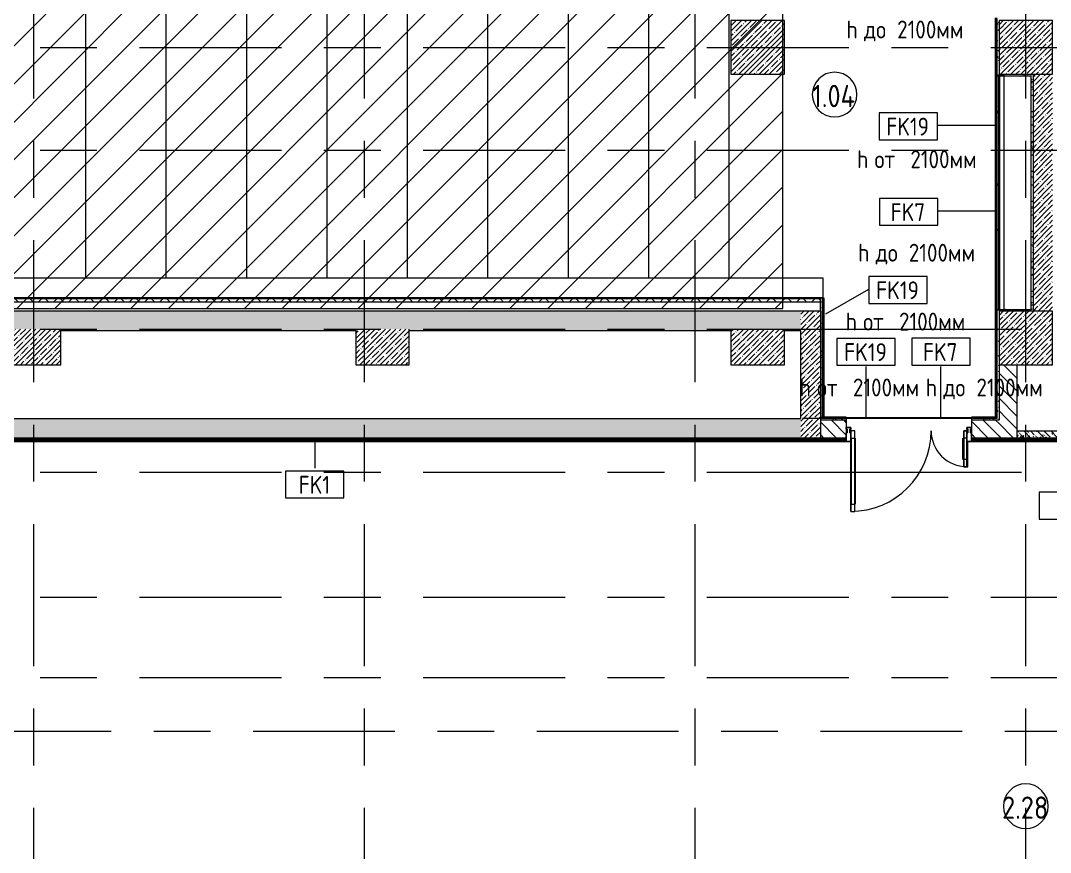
# Model space of a CAD drawing. Header units: millimetres. Extents: x -3245 to 186632, y -8553 to 29000.
# Drawn here: x 22060 to 33585, y 9145 to 18450 of the extents above; entities that cross this region are included whole.
import ezdxf

# ---------------------------------------------------------------- set-up
doc = ezdxf.new("R2010")
doc.units = ezdxf.units.MM
doc.linetypes.add('Осевая', pattern=[3175, 635, -476.25, 1587.5, -476.25])
for name, color, linetype, lineweight in [('A-AREA-IDEN', 7, 'Continuous', 9), ('A-DETL', 7, 'Continuous', 9), ('A-DETL-GENF', 7, 'Continuous', 9), ('A-DOOR', 7, 'Continuous', 9), ('A-DOOR-1', 7, 'Continuous', 13), ('A-GLAZ-CWMG', 7, 'Continuous', 9), ('A-GLAZ-CWMG-1', 7, 'Continuous', 25), ('A-WALL', 7, 'Continuous', 9), ('A-WALL-IDEN', 7, 'Continuous', 9), ('G-ANNO-TEXT', 7, 'Continuous', 9), ('I-WALL', 7, 'Continuous', 9), ('S-COLS', 7, 'Continuous', 9), ('S-STRS', 7, 'Continuous', 13), ('Оси', 7, 'Continuous', 9), ('Оси-2', 7, 'Осевая', 9)]:
    doc.layers.add(name, color=color, linetype=linetype, lineweight=lineweight)
for name, color, linetype, lineweight, true_color in [('A-DETL-GENF-2', 7, 'Continuous', 9, 0xc0c0c0), ('A-WALL-1', 7, 'Continuous', 9, 0xc0c0c0), ('I-WALL-10', 7, 'Continuous', 80, 0xff80c0), ('I-WALL-12', 7, 'Continuous', 35, 0xff8000), ('I-WALL-2', 7, 'Continuous', 9, 0xff8000), ('I-WALL-5', 7, 'Continuous', 9, 0xc0c0c0)]:
    doc.layers.add(name, color=color, linetype=linetype, lineweight=lineweight, true_color=true_color)
doc.styles.add('GOST Common', font='GOST_Common.ttf', dxfattribs={"width": 0.9, "height": 200})
doc.styles.add('GOST Common_1', font='GOST_Common.ttf', dxfattribs={"width": 0.9, "height": 250})
pattern_1 = [(45, (0, 0), (-57.02463, 57.02463), []), (45, (57.025, 0), (-57.02463, 57.02463), [100.806, -20.161, 3.353, -16.808])]
pattern_2 = [(135, (0, 0), (-70.71068, -70.71068), [])]
pattern_3 = [(0, (0, 0), (121.92, 30.48), [10.058, -81.382, 10.058, -81.382, -487.68]), (0, (0, 0), (121.92, 30.48), [-182.88, 10.058, -172.822, 10.058, -81.382, -213.36]), (0, (0, 0), (121.92, 30.48), [-457.2, 10.058, -50.902, 10.058, -142.342]), (120, (45.72, 15.24), (-87.356454, 90.345817), [10.058, -81.382, 10.058, -81.382, -487.68]), (120, (45.72, 15.24), (-87.356454, 90.345817), [-182.88, 10.058, -172.822, 10.058, -81.382, -213.36]), (120, (45.72, 15.24), (-87.356454, 90.345817), [-457.2, 10.058, -50.902, 10.058, -142.342]), (240, (60.96, 76.2), (-34.563546, -120.825817), [10.058, -81.382, 10.058, -81.382, -487.68]), (240, (60.96, 76.2), (-34.563546, -120.825817), [-182.88, 10.058, -172.822, 10.058, -81.382, -213.36]), (240, (60.96, 76.2), (-34.563546, -120.825817), [-457.2, 10.058, -50.902, 10.058, -142.342])]
pattern_4 = [(0, (0, 0), (406.4, 101.6), [33.528, -271.272, 33.528, -271.272, -1625.6]), (0, (0, 0), (406.4, 101.6), [-609.6, 33.528, -576.072, 33.528, -271.272, -711.2]), (0, (0, 0), (406.4, 101.6), [-1524, 33.528, -169.672, 33.528, -474.472]), (120, (152.4, 50.8), (-291.18818, 301.15272), [33.528, -271.272, 33.528, -271.272, -1625.6]), (120, (152.4, 50.8), (-291.18818, 301.15272), [-609.6, 33.528, -576.072, 33.528, -271.272, -711.2]), (120, (152.4, 50.8), (-291.18818, 301.15272), [-1524, 33.528, -169.672, 33.528, -474.472]), (240, (203.2, 254), (-115.21182, -402.75272), [33.528, -271.272, 33.528, -271.272, -1625.6]), (240, (203.2, 254), (-115.21182, -402.75272), [-609.6, 33.528, -576.072, 33.528, -271.272, -711.2]), (240, (203.2, 254), (-115.21182, -402.75272), [-1524, 33.528, -169.672, 33.528, -474.472])]

# ---------------------------------------------------------------- blocks, each defined once
blk = doc.blocks.new('BSC_Колонна _Прямоугольная - 600х600-V8-План отделки стен 2 этажа в осях 1-12')
at = {"layer": 'S-COLS'}
h = blk.add_hatch(dxfattribs=at)
h.set_pattern_fill('FP_12', color=256, style=0, pattern_type=2)
h.set_pattern_definition([(45, (-26110, -14900), (-57.02463, 57.02463), []), (45, (-26052.975, -14900), (-57.02463, 57.02463), [100.806, -20.161, 3.353, -16.808])])
h.paths.add_polyline_path([(-300, -300), (300, -300), (300, 100), (-300, 100)])
for p, q in [((-300, 100), (-300, -300)), ((300, -300), (300, 100)), ((-300, -300), (300, -300))]:
    blk.add_line(p, q, dxfattribs=at)
blk = doc.blocks.new('BSC_Колонна _Прямоугольная - 600х600-V26-План отделки стен 2 этажа в осях 1-12')
at = {"layer": 'S-COLS'}
h = blk.add_hatch(dxfattribs=at)
h.set_pattern_fill('FP_37', color=256, style=0, pattern_type=2)
h.set_pattern_definition([(45, (-33310, -18150), (-57.02463, 57.02463), []), (45, (-33252.975, -18150), (-57.02463, 57.02463), [100.806, -20.161, 3.353, -16.808])])
h.paths.add_polyline_path([(-300, -300), (300, -300), (300, 300), (-300, 300), (-300, 40)])
for p, q in [((300, 300), (-300, 300)), ((-300, 300), (-300, -300)), ((300, -300), (300, 300)), ((-300, -300), (300, -300))]:
    blk.add_line(p, q, dxfattribs=at)
blk = doc.blocks.new('BSC_Колонна _Прямоугольная - 600х600-V35-План отделки стен 2 этажа в осях 1-12')
at = {"layer": 'S-COLS'}
h = blk.add_hatch(dxfattribs=at)
h.set_pattern_fill('FP_40', color=256, style=0, pattern_type=2)
h.set_pattern_definition([(45, (-33310, -14900), (-57.02463, 57.02463), []), (45, (-33252.975, -14900), (-57.02463, 57.02463), [100.806, -20.161, 3.353, -16.808])])
h.paths.add_polyline_path([(-300, -300), (300, -300), (300, 300), (-300, 300)])
for p, q in [((300, 300), (-300, 300)), ((-300, 300), (-300, -300)), ((300, -300), (300, 300)), ((-300, -300), (300, -300))]:
    blk.add_line(p, q, dxfattribs=at)
blk = doc.blocks.new('BSC_Колонна _Прямоугольная - 600х600-V38-План отделки стен 2 этажа в осях 1-12')
at = {"layer": 'S-COLS'}
h = blk.add_hatch(dxfattribs=at)
h.set_pattern_fill('FP_45', color=256, style=0, pattern_type=2)
h.set_pattern_definition([(45, (-30310, -14900), (-57.02463, 57.02463), []), (45, (-30252.975, -14900), (-57.02463, 57.02463), [100.806, -20.161, 3.353, -16.808])])
h.paths.add_polyline_path([(-300, -300), (300, -300), (300, 100), (-300, 100)])
for p, q in [((-300, 100), (-300, -300)), ((300, -300), (300, 100)), ((-300, -300), (300, -300))]:
    blk.add_line(p, q, dxfattribs=at)
blk = doc.blocks.new('BSC_Колонна _Прямоугольная - 600х600-V54-План отделки стен 2 этажа в осях 1-12')
at = {"layer": 'S-COLS'}
h = blk.add_hatch(dxfattribs=at)
h.set_pattern_fill('FP_64', color=256, style=0, pattern_type=2)
h.set_pattern_definition([(45, (-22210, -14900), (-57.02463, 57.02463), []), (45, (-22152.975, -14900), (-57.02463, 57.02463), [100.806, -20.161, 3.353, -16.808])])
h.paths.add_polyline_path([(-300, -300), (300, -300), (300, 100), (-300, 100)])
for p, q in [((-300, 100), (-300, -300)), ((300, -300), (300, 100)), ((-300, -300), (300, -300))]:
    blk.add_line(p, q, dxfattribs=at)
blk = doc.blocks.new('Прямоугольный импост - Импост структурный с накладкой - 160мм Темный-32479175-План отделки стен 2 этажа в осях 1-12')
at = {"layer": 'A-GLAZ-CWMG-1'}
for p, q in [((0, 140), (-50, 140)), ((-50, 140), (-50, 40)), ((0, 40), (0, 140)), ((-50, 40), (-40, 40)), ((-40, 0), (-50, 0)), ((-50, 0), (-50, -17)), ((-40, 40), (-40, 0)), ((-10, 0), (-10, 40)), ((-10, 40), (0, 40)), ((-50, -17), (0, -17)), ((-10, 0), (0, 0)), ((0, -17), (0, 0))]:
    blk.add_line(p, q, dxfattribs=at)
blk = doc.blocks.new('Дверь_Витражная_остекление_ - Д-39_л_ Актовый-32481803-План отделки стен 2 этажа в осях 1-12')
at = {"layer": 'A-DETL-GENF'}
for p, q in [((596, 840), (596, 100)), ((650, 920), (605, 920)), ((605, 920), (605, 20)), ((650, 920), (605, 920)), ((605, 920), (605, 20)), ((650, 840), (605, 840)), ((640, 840), (640, 100)), ((650, 920), (650, 140)), ((650, 140), (650, 920)), ((-660, 420), (-615, 420)), ((-660, 420), (-660, 140)), ((-615, 420), (-660, 420)), ((-660, 420), (-660, 140)), ((-615, 420), (-615, 20)), ((-615, 20), (-615, 420)), ((-660, 340), (-615, 340)), ((-650, 340), (-650, 140)), ((-606, 340), (-606, 100)), ((-650, 100), (-615, 100)), ((-615, 20), (-650, 20)), ((-650, 20), (-615, 20)), ((650, 100), (605, 100)), ((605, 20), (650, 20)), ((605, 20), (650, 20)), ((650, 40), (650, 20)), ((650, 20), (650, 40))]:
    blk.add_line(p, q, dxfattribs=at)
at = {"layer": 'A-DOOR'}
for p, q in [((650, 920), (650, 140)), ((-650, 420), (-650, 140)), ((-650, 40), (-650, 20)), ((650, 40), (650, 20))]:
    blk.add_line(p, q, dxfattribs=at)
for centre, radius, start, end in [((650, 20), 900, 90, 180), ((-650, 20), 400, 360, 90)]:
    blk.add_arc(centre, radius, start, end, dxfattribs=at)
at = {"layer": 'A-DOOR-1'}
for p, q in [((-650, 20), (-660, 20)), ((-650, 0), (-650, 20)), ((660, 20), (650, 20)), ((650, 20), (650, 0)), ((-660, -17), (-660, -20)), ((-660, -20), (-650, -20)), ((-650, -20), (-650, -17)), ((650, -17), (650, -20)), ((650, -20), (660, -20)), ((660, -20), (660, -17))]:
    blk.add_line(p, q, dxfattribs=at)
blk = doc.blocks.new('Прямоугольный импост - Импост структурный с накладкой - 160мм Темный-32479277-План отделки стен 2 этажа в осях 1-12')
at = {"layer": 'A-GLAZ-CWMG-1'}
for p, q in [((0, 140), (-50, 140)), ((-50, 140), (-50, 40)), ((0, 40), (0, 140)), ((-50, 40), (-40, 40)), ((-40, 0), (-40, 40)), ((-10, 0), (-10, 40)), ((-10, 40), (0, 40)), ((0, 0), (-10, 0)), ((0, -17), (0, 0)), ((-40, 0), (-50, 0)), ((-50, 0), (-50, -17)), ((-50, -17), (0, -17))]:
    blk.add_line(p, q, dxfattribs=at)
blk = doc.blocks.new('Перекрытия 2 - Перекрытия 4-32990152-План отделки стен 2 этажа в осях 1-12')
at = {"layer": 'S-STRS'}
for p, q in [((21910, 19180), (22510, 19180)), ((21910, 19180), (21910, 15548)), ((22810, 19180), (23410, 19180)), ((22810, 15548), (22810, 19180)), ((23710, 19180), (24310, 19180)), ((23710, 15548), (23710, 19180)), ((24610, 19180), (25210, 19180)), ((24610, 15548), (24610, 19180)), ((25510, 19180), (26110, 19180)), ((25510, 15548), (25510, 19180)), ((26410, 19180), (27010, 19180)), ((26410, 15548), (26410, 19180)), ((27310, 19180), (27910, 19180)), ((27310, 15548), (27310, 19180)), ((28210, 19180), (28810, 19180)), ((28210, 15548), (28210, 19180)), ((29110, 19180), (29710, 19180)), ((29110, 15548), (29110, 19180)), ((30010, 19180), (30610, 19180)), ((30010, 15548), (30010, 19180)), ((30610, 18430), (30610, 19180)), ((30610, 15548), (30610, 17830))]:
    blk.add_line(p, q, dxfattribs=at)
blk = doc.blocks.new('Стены наклон_ амфитеатр - Стены наклон_ амфитеатр-32992696-План отделки стен 2 этажа в осях 1-12')
at = {"layer": 'A-WALL-1'}
for p, q in [((30590, 15568), (21879, 15568)), ((21879, 15568), (21879, 15350)), ((31041, 15568), (30590, 15568)), ((31041, 15350), (31041, 15568)), ((30590, 15350), (21879, 15350)), ((31041, 15350), (30590, 15350))]:
    blk.add_line(p, q, dxfattribs=at)
blk = doc.blocks.new('BSC_Колонна _Прямоугольная - 600х600-V95-План отделки стен 2 этажа в осях 1-12')
at = {"layer": 'S-COLS'}
h = blk.add_hatch(dxfattribs=at)
h.set_pattern_fill('FP_101', color=256, style=0, pattern_type=2)
h.set_pattern_definition([(45, (-30310, -18150), (-57.02463, 57.02463), []), (45, (-30252.975, -18150), (-57.02463, 57.02463), [100.806, -20.161, 3.353, -16.808])])
h.paths.add_polyline_path([(-300, -300), (300, -300), (300, 300), (-300, 300), (-300, 40)])
for p, q in [((280, 300), (-300, 300)), ((-300, 300), (-300, -300)), ((300, 300), (280, 300)), ((300, -300), (300, 300)), ((-300, -300), (280, -300)), ((280, -300), (300, -300))]:
    blk.add_line(p, q, dxfattribs=at)
blk = doc.blocks.new('М_стена_0001 - Типоразмер_без рамки-25382661-План отделки стен 2 этажа в осях 1-12')
at = {"layer": 'A-WALL-IDEN'}
for p, q in [((3.26, 1.52), (-3.27, 1.52)), ((-3.27, 1.52), (-3.27, -1.48)), ((3.26, -1.48), (3.26, 1.52)), ((-3.27, -1.48), (3.26, -1.48))]:
    blk.add_line(p, q, dxfattribs=at)
blk = doc.blocks.new('Марка_Помещения - Номер-25198446-План отделки стен 2 этажа в осях 1-12')
at = {"layer": 'A-AREA-IDEN'}
for start, end in [(360, 180), (180, 360)]:
    blk.add_arc((0, 0), 2.5, start, end, dxfattribs=at)

msp = doc.modelspace()

# ---------------------------------------------------------------- hatches: boundary and pattern name
at = {"layer": 'A-DETL-GENF-2'}
h = msp.add_hatch(dxfattribs=at)
h.set_pattern_fill('FP_103', color=256, style=0, pattern_type=2)
h.set_pattern_definition([(45, (0, 0), (-212.132, 212.132), [])])
h.paths.add_polyline_path([(30590, 15231), (30590, 26500), (21910, 26500), (21910, 26900), (14760, 26900), (14760, 24680), (14310.3, 24680), (14310.3, 15231), (28364.4, 15231)])
at = {"layer": 'I-WALL'}
h = msp.add_hatch(dxfattribs=at)
h.set_pattern_fill('FP_89', color=256, style=0, pattern_type=2)
h.set_pattern_definition(pattern_3)
h.paths.add_polyline_path([(33010, 17830), (33010, 18450), (32990, 18450), (32990, 17830)])
h = msp.add_hatch(dxfattribs=at)
h.set_pattern_fill('FP_91', color=256, style=0, pattern_type=2)
h.set_pattern_definition(pattern_4)
h.paths.add_polyline_path([(33002.5, 15210), (33002.5, 17840), (32990, 17840), (32990, 15210)])
h = msp.add_hatch(dxfattribs=at)
h.set_pattern_fill('FP_91', color=256, style=0, pattern_type=2)
h.set_pattern_definition(pattern_4)
h.paths.add_polyline_path([(33015, 15210), (33015, 17840), (33002.5, 17840), (33002.5, 15210)])
h = msp.add_hatch(dxfattribs=at)
h.set_pattern_fill('FP_89', color=256, style=0, pattern_type=2)
h.set_pattern_definition(pattern_3)
h.paths.add_polyline_path([(33410, 17830), (33410, 17850), (33010, 17850), (33010, 17830), (33390, 17830)])
h = msp.add_hatch(dxfattribs=at)
h.set_pattern_fill('FP_89', color=256, style=0, pattern_type=2)
h.set_pattern_definition(pattern_3)
h.paths.add_polyline_path([(33390, 15200), (33390, 17830), (33370, 17830), (33370, 15200)])
h = msp.add_hatch(dxfattribs=at)
h.set_pattern_fill('FP_17', color=256, style=0, pattern_type=2)
h.set_pattern_definition(pattern_1)
h.paths.add_polyline_path([(33390, 15200), (33610, 15200), (33610, 17850), (33390, 17850), (33390, 17650)])
h = msp.add_hatch(dxfattribs=at)
h.set_pattern_fill('FP_91', color=256, style=0, pattern_type=2)
h.set_pattern_definition(pattern_4)
h.paths.add_polyline_path([(31010, 15337), (31010, 15350), (21910, 15350), (21910, 15337), (30590, 15337)])
h = msp.add_hatch(dxfattribs=at)
h.set_pattern_fill('FP_92', color=256, style=0, pattern_type=2)
h.set_pattern_definition([(135, (0, 0), (-84.8528, -84.8528), []), (225, (0, 0), (84.8528, -84.8528), [])])
h.paths.add_polyline_path([(31010, 15300), (31010, 15337), (21910, 15337), (21910, 15300), (30590, 15300)])
h = msp.add_hatch(dxfattribs=at)
h.set_pattern_fill('FP_89', color=256, style=0, pattern_type=2)
h.set_pattern_definition(pattern_3)
h.paths.add_polyline_path([(31010, 14000), (31030, 14000), (31030, 15350), (31010, 15350), (31010, 14423.7)])
h = msp.add_hatch(dxfattribs=at)
h.set_pattern_fill('FP_89', color=256, style=0, pattern_type=2)
h.set_pattern_definition(pattern_3)
h.paths.add_polyline_path([(33370, 15200), (33370, 15220), (32990, 15220), (32990, 15200), (33010, 15200)])
h = msp.add_hatch(dxfattribs=at)
h.set_pattern_fill('FP_17', color=256, style=0, pattern_type=2)
h.set_pattern_definition(pattern_1)
h.paths.add_polyline_path([(30790, 15000), (30790, 15200), (18710.3, 15200), (18710.3, 15000), (28364.4, 15000)])
h.paths.add_polyline_path([(17628.9, 15000), (18110.3, 15000), (18110.3, 15200), (14320, 15200), (14320, 15000), (14945.1, 15000)])
h = msp.add_hatch(dxfattribs=at)
h.set_pattern_fill('FP_17', color=256, style=0, pattern_type=2)
h.set_pattern_definition(pattern_1)
h.paths.add_polyline_path([(31010, 14000), (31010, 15200), (30790, 15200), (30790, 15000), (30810, 15000), (30810, 14000)])
h = msp.add_hatch(dxfattribs=at)
h.set_pattern_fill('FP_89', color=256, style=0, pattern_type=2)
h.set_pattern_definition(pattern_3)
h.paths.add_polyline_path([(32990, 14000), (33010, 14000), (33010, 15200), (32990, 15200), (32990, 14423.7)])
h = msp.add_hatch(dxfattribs=at)
h.set_pattern_fill('FP_17', color=256, style=0, pattern_type=2)
h.set_pattern_definition(pattern_1)
h.paths.add_polyline_path([(30610, 14980), (30790, 14980), (30790, 15000), (30610, 14999.7)])
h.paths.add_polyline_path([(30010, 14980), (30010, 15000), (26410, 15000), (26410, 14980), (28364.4, 14980)])
h.paths.add_polyline_path([(25810, 14980), (25810, 15000), (22510, 15000), (22510, 14980), (22996.6, 14980)])
h.paths.add_polyline_path([(21910, 14980), (21910, 15000), (18710.3, 15000), (18710.3, 14980), (20312.8, 14980)])
h.paths.add_polyline_path([(14945.1, 14980), (18110.3, 14980), (18110.3, 15000), (14320, 15000), (14320, 14980), (14890, 14980)])
h = msp.add_hatch(dxfattribs=at)
h.set_pattern_fill('FP_17', color=256, style=0, pattern_type=2)
h.set_pattern_definition(pattern_1)
h.paths.add_polyline_path([(30790, 13780), (31010, 13780), (31010, 14000), (30810, 14000), (30810, 15000), (30790, 15000), (30790, 14000)])
h = msp.add_hatch(dxfattribs=at)
h.set_pattern_fill('FP_13', color=256, style=0, pattern_type=2)
h.set_pattern_definition(pattern_2)
h.paths.add_polyline_path([(33010, 14000), (33210, 14000), (33210, 14600), (33010, 14600), (33010, 14423.7)])
h = msp.add_hatch(dxfattribs=at)
h.set_pattern_fill('FP_17', color=256, style=0, pattern_type=2)
h.set_pattern_definition(pattern_1)
h.paths.add_polyline_path([(28364.4, 13780), (30790, 13780), (30790, 14000), (20210, 14000), (20210, 13780), (22996.6, 13780)])
h = msp.add_hatch(dxfattribs=at)
h.set_pattern_fill('FP_89', color=256, style=0, pattern_type=2)
h.set_pattern_definition(pattern_3)
h.paths.add_polyline_path([(31010, 13980), (31300, 13980), (31300, 14000), (31010, 14000)])
h.paths.add_polyline_path([(32700, 13980), (32990, 13980), (32989, 14000), (32700, 14000)])
h = msp.add_hatch(dxfattribs=at)
h.set_pattern_fill('FP_13', color=256, style=0, pattern_type=2)
h.set_pattern_definition(pattern_2)
h.paths.add_polyline_path([(31010, 13780), (31300, 13780), (31300, 13980), (31010, 13980)])
h.paths.add_polyline_path([(33010, 13780), (33010, 13980), (32700, 13980), (32700, 13780)])
h = msp.add_hatch(dxfattribs=at)
h.set_pattern_fill('FP_89', color=256, style=0, pattern_type=2)
h.set_pattern_definition(pattern_3)
h.paths.add_polyline_path([(32990, 13980), (33010, 13980), (33010, 14000), (32990, 14000)])
h = msp.add_hatch(dxfattribs=at)
h.set_pattern_fill('FP_13', color=256, style=0, pattern_type=2)
h.set_pattern_definition(pattern_2)
h.paths.add_polyline_path([(33210, 13780), (33210, 14000), (33010, 14000), (33010, 13780)])
h = msp.add_hatch(dxfattribs=at)
h.set_pattern_fill('FP_42', color=256, style=0, pattern_type=2)
h.set_pattern_definition([(135, (0, 0), (-75.43415, -75.43415), [106.68, -17.78, 3.556, -17.78]), (135, (0, 75.39), (-75.43415, -75.43415), []), (50, (0, 0), (127.52922, -11.15758), [13.335, -146.685]), (355, (0, 0), (-24.66966, 133.74002), [10.668, -117.348]), (100.451, (10.63, -0.93), (102.85973, 122.5818), [11.333, -124.663]), (46.184, (0, 35.56), (189.75516, -29.43036), [20.002, -220.027]), (96.636, (15.81, 33.1), (166.1822, 173.1996), [17, -186.995]), (351.184, (0, 35.56), (166.1839, 173.1976), [16.002, -176.022]), (21, (17.78, 26.67), (106.13027, -71.58603), [13.335, -146.685]), (326, (17.78, 26.67), (43.26188, 128.93175), [10.668, -117.348]), (71.451, (26.62, 20.7), (149.39198, 57.34505), [11.333, -124.663]), (37.5, (0, 0), (2.16223, 59.18836), [3.353, -112.573, 3.353, -115.773, -117.793]), (37.5, (0, 0), (2.16223, 59.18836), [-235.052, 3.353, -114.44]), (7.5, (0, 0), (46.77386, 70.12615), [3.353, -64.567, 3.353, -109.906, -44.894]), (7.5, (0, 0), (46.77386, 70.12615), [-181.178, 3.353, -41.542]), (327.5, (-39.65, 0), (94.91367, -4.010093), [3.353, -41.097, 3.353, -135.331, -184.023]), (327.5, (-39.65, 0), (94.91367, -4.010093), [-183.134, 3.353, -180.67]), (317.5, (-57.43, 0), (103.69057, 17.79882), [3.353, -54.432, 3.353, -88.748, -130.683]), (317.5, (-57.43, 0), (103.69057, 17.79882), [-149.885, 3.353, -127.33])])
h.paths.add_polyline_path([(33210, 13780), (34130, 13780), (34130, 13860), (33210, 13860)])
h = msp.add_hatch(dxfattribs=at)
h.set_pattern_fill('FP_89', color=256, style=0, pattern_type=2)
h.set_pattern_definition(pattern_3)
h.paths.add_polyline_path([(31300, 13760), (31300, 13780), (20230, 13780), (20230, 13760), (31048.2, 13760)])
h.paths.add_polyline_path([(34230, 13760), (34230, 13780), (32700, 13780), (32700, 13760), (33732.1, 13760)])
at = {"layer": 'I-WALL-2'}
msp.add_hatch(color=256, dxfattribs=at).paths.add_polyline_path([(32990, 14000), (32989, 14015.5), (32980, 14015.5), (32980, 14010), (32989, 14010), (32989, 14000)])

# ---------------------------------------------------------------- linework, layer by layer
at = {"layer": 'A-DETL'}
for p, q in [((30590, 15231), (30590, 26500)), ((14310.3, 15231), (30590, 15231))]:
    msp.add_line(p, q, dxfattribs=at)
at = {"layer": 'A-WALL'}
for p, q in [((33002.5, 17840), (33002.5, 15210)), ((33015, 17840), (33015, 15210)), ((33390, 17850), (33390, 17830)), ((31010, 15337), (21910, 15337)), ((31010, 15300), (21910, 15300)), ((31010, 15200), (31010, 13780)), ((31300, 13980), (31010, 13980)), ((32990, 13980), (32700, 13980)), ((31300, 13780), (20210, 13780)), ((32700, 13780), (33010, 13780))]:
    msp.add_line(p, q, dxfattribs=at)
at = {"layer": 'A-WALL-IDEN'}
for p, q in [((32985, 17276.2), (32319.4, 17276.2)), ((32984.5, 16319.4), (32323.4, 16319.4)), ((31073.1, 15168.1), (31553, 15445.7)), ((31521.5, 14005), (31521.5, 14581.7)), ((32358.8, 14005.5), (32358.8, 14582.2)), ((25351.8, 13759.5), (25351.8, 13441.6))]:
    msp.add_line(p, q, dxfattribs=at)
at = {"layer": 'I-WALL-10'}
for p, q in [((31300, 13760), (20230, 13760)), ((20231, 13759), (31300, 13759)), ((31300, 13760), (31300, 13759)), ((34230, 13760), (32700, 13760)), ((32700, 13760), (32700, 13759)), ((32700, 13759), (34231, 13759))]:
    msp.add_line(p, q, dxfattribs=at)
at = {"layer": 'I-WALL-12'}
for p, q in [((32979, 14011), (32979, 18481)), ((31041, 15350), (31041, 14011)), ((31041, 14011), (31300, 14011)), ((32700, 14011), (32979, 14011))]:
    msp.add_line(p, q, dxfattribs=at)
at = {"layer": 'I-WALL-5'}
for p, q in [((32980, 14015.5), (32980, 18480)), ((32990, 14000), (32990, 18470)), ((33065, 17840), (32990, 17840)), ((33370, 17830), (32990, 17830)), ((33065, 17840), (33065, 15210)), ((33370, 15220), (33370, 17830)), ((33410, 17830), (33390, 17830)), ((33390, 17830), (33390, 15200)), ((33410, 17830), (33410, 17850)), ((21890, 15350), (31030, 15350)), ((31010, 15200), (31010, 15350)), ((31030, 15350), (31030, 14000)), ((31040, 15350), (31040, 14000)), ((32990, 15220), (33370, 15220)), ((31010, 15200), (21910, 15200)), ((31010, 15200), (21910, 15200)), ((31010, 15200), (31010, 15200)), ((33065, 15210), (32990, 15210)), ((25810, 14980), (22510, 14980)), ((30010, 14980), (26410, 14980)), ((30790, 14980), (30610, 14980)), ((30790, 14000), (30790, 14980)), ((33010, 14600), (33010, 13980)), ((33210, 14600), (33210, 13780)), ((20210, 14000), (30790, 14000)), ((32989, 14000), (30810, 14000)), ((31040, 14010), (32989, 14010)), ((31300, 14000), (31300, 13760)), ((32700, 14000), (32700, 13760)), ((32990, 14015.5), (32980, 14015.5)), ((32989, 14000), (32989, 14010)), ((33010, 13980), (32990, 13980)), ((33210, 13860), (34130, 13860)), ((34210, 13780), (33010, 13780))]:
    msp.add_line(p, q, dxfattribs=at)
at = {"layer": 'Оси'}
for p, q in [((30760, 15000), (33260, 15000)), ((30760, 13400), (33260, 13400))]:
    msp.add_line(p, q, dxfattribs=at)
at = {"layer": 'Оси-2'}
for p, q in [((22210, 593.7), (22210, 24898.1)), ((25910, 593.7), (25910, 24898.1)), ((29610, 593.7), (29610, 24898.1)), ((33310, 593.7), (33310, 24898.1)), ((55, 18150), (35770, 18150)), ((55, 17000), (35770, 17000)), ((55, 15000), (30760, 15000)), ((55, 13400), (30760, 13400)), ((55, 12000), (35770, 12000)), ((55, 11100), (35770, 11100)), ((1325, 10500), (35770, 10500))]:
    msp.add_line(p, q, dxfattribs=at)

# ---------------------------------------------------------------- block references
at = {"layer": 'A-AREA-IDEN', "xscale": 99.99999999999993, "yscale": 99.99999999999993, "zscale": 99.99999999999993}
for p in [(31170, 17622.7), (33309.5, 9662.2)]:
    msp.add_blockref('Марка_Помещения - Номер-25198446-План отделки стен 2 этажа в осях 1-12', p, dxfattribs=at)
at = {"layer": 'A-DOOR', "rotation": 180}
msp.add_blockref('Дверь_Витражная_остекление_ - Д-39_л_ Актовый-32481803-План отделки стен 2 этажа в осях 1-12', (32000, 13880), dxfattribs=at)
at = {"layer": 'A-GLAZ-CWMG', "rotation": 180}
msp.add_blockref('Прямоугольный импост - Импост структурный с накладкой - 160мм Темный-32479277-План отделки стен 2 этажа в осях 1-12', (31300, 13880), dxfattribs=at)
at = {"layer": 'A-GLAZ-CWMG-1', "extrusion": (0, 0, -1), "rotation": 180}
msp.add_blockref('Прямоугольный импост - Импост структурный с накладкой - 160мм Темный-32479175-План отделки стен 2 этажа в осях 1-12', (-32700, 13880), dxfattribs=at)
at = {"layer": 'A-WALL-1'}
msp.add_blockref('Стены наклон_ амфитеатр - Стены наклон_ амфитеатр-32992696-План отделки стен 2 этажа в осях 1-12', (0, 0), dxfattribs=at)
at = {"layer": 'A-WALL-IDEN', "xscale": 99.99999999999993, "yscale": 99.99999999999993, "zscale": 99.99999999999993}
for p in [(31993.6, 17265.8), (31997.6, 16309), (31880.3, 15435.2), (31522.3, 14743.3), (32359.6, 14743.8), (25352.6, 13259.2), (33784.4, 13021.2)]:
    msp.add_blockref('М_стена_0001 - Типоразмер_без рамки-25382661-План отделки стен 2 этажа в осях 1-12', p, dxfattribs=at)
at = {"layer": 'S-COLS'}
for name, p in [('BSC_Колонна _Прямоугольная - 600х600-V95-План отделки стен 2 этажа в осях 1-12', (30310, 18150)), ('BSC_Колонна _Прямоугольная - 600х600-V26-План отделки стен 2 этажа в осях 1-12', (33310, 18150)), ('BSC_Колонна _Прямоугольная - 600х600-V35-План отделки стен 2 этажа в осях 1-12', (33310, 14900)), ('BSC_Колонна _Прямоугольная - 600х600-V54-План отделки стен 2 этажа в осях 1-12', (22210, 14900)), ('BSC_Колонна _Прямоугольная - 600х600-V8-План отделки стен 2 этажа в осях 1-12', (26110, 14900)), ('BSC_Колонна _Прямоугольная - 600х600-V38-План отделки стен 2 этажа в осях 1-12', (30310, 14900))]:
    msp.add_blockref(name, p, dxfattribs=at)
at = {"layer": 'S-STRS'}
msp.add_blockref('Перекрытия 2 - Перекрытия 4-32990152-План отделки стен 2 этажа в осях 1-12', (-20, 20), dxfattribs=at)

# ---------------------------------------------------------------- texts
at = {"layer": 'A-AREA-IDEN', "char_height": 250, "attachment_point": 1, "style": 'GOST Common_1'}
for s, insert, width in [('1.04', (30919.1, 17731.3), 627.721), ('2.28', (33043.8, 9770.8), 663.797)]:
    msp.add_mtext(s, dxfattribs=dict(at, insert=insert, width=width))
at = {"layer": 'A-WALL-IDEN', "char_height": 200, "attachment_point": 1, "style": 'GOST Common'}
for s, insert, width in [('FK19', (31748.1, 17363.8), 606.076), ('FK7', (31796.7, 16407), 497.848), ('FK19', (31634.8, 15533.3), 606.076), ('FK19', (31276.8, 14841.3), 606.076), ('FK7', (32158.7, 14841.8), 497.848), ('FK1', (25172.3, 13357.2), 447.342)]:
    msp.add_mtext(s, dxfattribs=dict(at, insert=insert, width=width))
at = {"layer": 'G-ANNO-TEXT', "char_height": 200, "attachment_point": 1, "style": 'GOST Common'}
for s, insert, width in [('h ', (31301.9, 18450.1), 238.101), (' 2100', (31760.3, 18450.1), 663.797), ('до', (31498.3, 18450.1), 317.468), ('мм', (32307.9, 18450.1), 360.759), ('h ', (31420.3, 16998.8), 238.101), (' 2100', (31908.4, 16998.8), 663.797), ('от', (31616.7, 16998.8), 353.544), ('мм', (32456.1, 16998.8), 360.759), ('h ', (31432.7, 15953.5), 238.101), (' 2100', (31891.1, 15953.5), 663.797), ('до', (31629.2, 15953.5), 317.468), ('мм', (32438.8, 15953.5), 360.759), ('h ', (31293.3, 15183.2), 238.101), ('от', (31489.8, 15183.2), 353.544), (' 2100', (31781.5, 15183.2), 663.797), ('мм', (32329.2, 15183.2), 360.759), ('h ', (30777.1, 14446), 238.101), (' 2100', (31265.3, 14446), 663.797), ('h ', (32189.6, 14446), 238.101), (' 2100', (32648, 14446), 663.797), ('от', (30973.6, 14446), 353.544), ('мм', (31813, 14446), 360.759), ('до', (32386.1, 14446), 317.468), ('мм', (33195.7, 14446), 360.759)]:
    msp.add_mtext(s, dxfattribs=dict(at, insert=insert, width=width))

doc.saveas('drawing.dxf')
